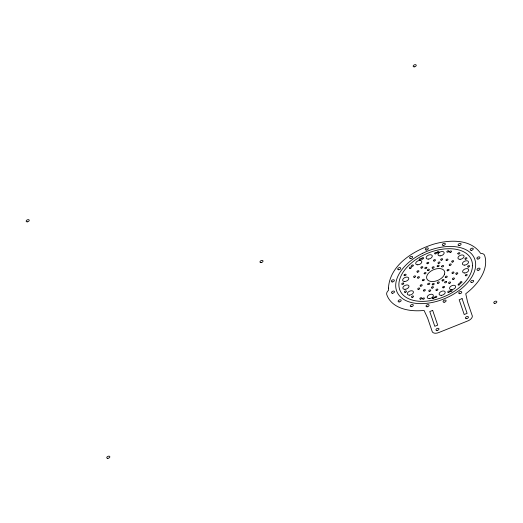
<?xml version="1.0" encoding="UTF-8"?>
<svg xmlns="http://www.w3.org/2000/svg" width="523" height="523" viewBox="0 0 523 523"><rect width="100%" height="100%" fill="white"/><g stroke="black" fill="none" stroke-linecap="round" stroke-linejoin="round"><path stroke-width="0.78" d="M441.595 266.527L441.628 266.272A1.072 0.641 -23.5 0 1 442.595 265.527A1.072 0.641 -23.5 0 1 443.582 265.743L443.609 266.076A1.072 0.641 -23.5 0 1 442.752 266.828A1.072 0.641 -23.5 0 1 441.713 266.75L441.608 266.573M458.128 284.872L458.377 284.035A1.072 0.641 -23.5 0 1 458.887 283.734L459.456 283.629A1.072 0.641 -23.5 0 1 460.05 283.943L459.299 284.957A1.072 0.641 -23.5 0 1 458.161 284.911M445.295 277.36L445.315 276.87A1.072 0.641 -23.5 0 1 446.302 276.196A1.072 0.641 -23.5 0 1 447.224 276.432L447.191 276.896A1.072 0.641 -23.5 0 1 446.55 277.452L446.361 277.53A1.072 0.641 -23.5 0 1 445.321 277.406M446.577 281.707L446.59 281.747A1.072 0.641 -23.5 0 1 445.223 282.845A1.072 0.641 -23.5 0 1 444.942 281.76A1.072 0.641 -23.5 0 1 446.59 281.747M426.788 267.554L426.801 267.593A1.072 0.641 -23.5 0 1 425.428 268.691A1.072 0.641 -23.5 0 1 425.153 267.606A1.072 0.641 -23.5 0 1 426.801 267.593M419.969 260.068A1.072 0.641 -23.5 0 0 421.205 259.035A1.072 0.641 -23.5 0 0 419.819 258.82A1.072 0.641 -23.5 0 0 419.387 259.977A1.085 0.647 -23.5 0 0 419.969 260.068M388.452 288.075L388.55 290.265A6.714 4.014 -23.5 0 0 386.85 294.874L387.491 296.476A52.751 31.524 -23.5 0 0 424.075 310.44L427.651 318.167L432.325 331.889A5.753 3.439 -23.5 0 0 438.594 332.621L468.353 320.697A5.753 3.439 -23.5 0 0 472.361 316.088L467.608 302.15L465.745 293.756A52.751 31.524 -23.5 0 0 485.161 257.362L484.69 255.688A6.714 4.014 -23.5 0 0 480.637 253.387C470.393 238.429 448.76 239.724 433.253 244.28C413.51 250.615 389.818 265.017 388.452 288.075M472.491 265.762L472.38 267.325A38.846 23.215 -23.5 0 1 420.584 301.34A38.846 23.215 -23.5 0 1 409.228 264.939L412.64 261.971A38.846 23.215 -23.5 0 1 418.426 257.924L420.505 256.701A38.846 23.215 -23.5 0 1 436.221 250.406L438.536 249.87A38.846 23.215 -23.5 0 1 445.361 248.87L449.734 248.719A38.846 23.215 -23.5 0 1 468.196 255.041L469.216 256.152A38.846 23.215 -23.5 0 1 472.491 265.762M424.114 273.411L424.467 273.889L425.297 273.823A1.072 0.641 -23.5 0 0 425.657 273.64L426.114 272.784L425.206 272.503A1.072 0.641 -23.5 0 0 424.598 272.764L424.114 273.411M422.506 298.803C423.29 300.686 425.97 297.123 423.218 298.025A1.072 0.641 -23.5 0 0 422.989 298.156L422.506 298.803M427.755 284.1L427.86 284.427A1.072 0.641 -23.5 0 0 429.004 284.479L429.246 284.362A1.072 0.641 -23.5 0 0 429.762 283.76L429.743 283.433A1.072 0.641 -23.5 0 0 428.723 283.218A1.072 0.641 -23.5 0 0 427.768 284.009L427.755 284.1M448.878 251.236L448.871 251.275A1.072 0.641 -23.5 0 1 447.904 252.151A1.072 0.641 -23.5 0 1 446.871 251.903L446.845 251.785A1.072 0.641 -23.5 0 1 447.714 250.857A1.072 0.641 -23.5 0 1 448.845 251.073L448.878 251.236M457.867 253.622L457.971 253.956A1.072 0.641 -23.5 0 0 459.116 254.008L459.357 253.884A1.072 0.641 -23.5 0 0 459.874 253.289L459.88 253.034A1.072 0.641 -23.5 0 0 458.9 252.727A1.072 0.641 -23.5 0 0 457.887 253.531L457.867 253.622M465.267 275.346C465.869 277.112 468.758 274 466.235 274.464A1.072 0.641 -23.5 0 0 465.751 274.693L465.274 275.301M404.109 275.026L404.096 275.072A1.072 0.641 -23.5 0 0 404.952 275.66A1.072 0.641 -23.5 0 0 406.11 274.738A1.072 0.641 -23.5 0 0 405.109 274.268L404.795 274.379A1.072 0.641 -23.5 0 0 404.181 274.889L404.109 275.026M444.53 274.13L443.975 275.353A9.591 5.733 -23.5 0 1 441.151 278.445L439.699 279.419A9.591 5.733 -23.5 0 1 435.273 281.191L434.705 281.315A9.591 5.733 -23.5 0 1 426.925 278.936L426.696 278.256A9.591 5.733 -23.5 0 1 428.958 272.738L429.782 271.993A9.591 5.733 -23.5 0 1 433.279 269.842L434.397 269.391A9.591 5.733 -23.5 0 1 444.53 274.13M422.721 253.263L422.695 253.269A42.2 25.222 -23.5 0 0 395.833 287.598L395.833 287.611A42.049 25.13 -23.5 0 0 397.866 293.58L397.872 293.593A42.2 25.222 -23.5 0 0 436.365 301.477L438.902 300.732A42.049 25.13 -23.5 0 0 448.656 296.822L448.682 296.809A42.2 25.222 -23.5 0 0 475.544 262.487A42.049 25.13 -23.5 0 0 473.511 256.505A42.2 25.222 -23.5 0 0 432.508 249.34L432.475 249.353A42.049 25.13 -23.5 0 0 422.721 253.263M432.671 310.387L429.762 311.551L434.79 326.3L437.699 325.136L432.671 310.387M462.084 298.607L459.174 299.777L464.202 314.519L467.111 313.355L462.084 298.607M403.2 283.021L403.122 283.021A1.072 0.641 -23.5 0 0 401.912 283.603A1.072 0.641 -23.5 0 0 402.037 284.414L402.18 284.453A1.072 0.641 -23.5 0 0 403.612 283.897A1.072 0.641 -23.5 0 0 403.292 283.035L403.2 283.021M412.974 265.037L412.928 265.024A1.072 0.641 -23.5 0 0 411.784 265.285A1.072 0.641 -23.5 0 0 411.313 266.102L411.366 266.214A1.072 0.641 -23.5 0 0 412.582 266.305A1.072 0.641 -23.5 0 0 413.32 265.344L413.026 265.05M107.823 458.351A1.628 0.974 -23.5 0 0 109.817 456.644A1.628 0.974 -23.5 0 0 107.274 456.749A1.628 0.974 -23.5 0 0 107.823 458.351M494.823 303.36A1.628 0.974 -23.5 0 0 496.817 301.653A1.628 0.974 -23.5 0 0 494.281 301.758A1.628 0.974 -23.5 0 0 494.823 303.36M414.209 66.852A1.628 0.974 -23.5 0 0 416.21 65.146A1.628 0.974 -23.5 0 0 413.667 65.251A1.628 0.974 -23.5 0 0 414.209 66.852M27.209 221.844A1.628 0.974 -23.5 0 0 29.203 220.137A1.628 0.974 -23.5 0 0 26.666 220.248A1.628 0.974 -23.5 0 0 27.209 221.844M261.016 262.605A1.628 0.974 -23.5 0 0 263.01 260.892A1.628 0.974 -23.5 0 0 260.474 261.003A1.628 0.974 -23.5 0 0 261.016 262.605M449.27 283.427A1.072 0.641 -23.5 0 0 450.551 282.283A1.072 0.641 -23.5 0 0 448.858 282.394A1.072 0.641 -23.5 0 0 449.27 283.427M456.494 274.202A1.072 0.641 -23.5 0 0 457.775 273.058A1.072 0.641 -23.5 0 0 456.082 273.169A1.072 0.641 -23.5 0 0 456.494 274.202M441.34 260.166A1.072 0.641 -23.5 0 0 442.621 259.029A1.072 0.641 -23.5 0 0 440.935 259.133A1.072 0.641 -23.5 0 0 441.34 260.166M452.362 262.088A1.072 0.641 -23.5 0 0 453.644 260.951A1.072 0.641 -23.5 0 0 451.957 261.055A1.072 0.641 -23.5 0 0 452.362 262.088M414.308 277.334A1.072 0.641 -23.5 0 0 415.582 276.19A1.072 0.641 -23.5 0 0 413.896 276.301A1.072 0.641 -23.5 0 0 414.308 277.334M421.525 268.103A1.072 0.641 -23.5 0 0 422.806 266.965A1.072 0.641 -23.5 0 0 421.12 267.07A1.072 0.641 -23.5 0 0 421.525 268.103M418.433 289.441A1.072 0.641 -23.5 0 0 419.714 288.304A1.072 0.641 -23.5 0 0 418.021 288.408A1.072 0.641 -23.5 0 0 418.433 289.441M429.455 291.363A1.072 0.641 -23.5 0 0 430.736 290.219A1.072 0.641 -23.5 0 0 429.043 290.33A1.072 0.641 -23.5 0 0 429.455 291.363M447.734 270.816A1.072 0.641 -23.5 0 0 449.048 269.691A1.072 0.641 -23.5 0 0 447.374 269.763A1.072 0.641 -23.5 0 0 447.734 270.816M422.342 259.048A1.072 0.641 -23.5 0 0 423.656 257.924A1.072 0.641 -23.5 0 0 421.983 257.996A1.072 0.641 -23.5 0 0 422.342 259.048M435.241 253.884A1.072 0.641 -23.5 0 0 436.555 252.759A1.072 0.641 -23.5 0 0 434.881 252.831A1.072 0.641 -23.5 0 0 435.241 253.884M432.796 268.214A1.072 0.641 -23.5 0 0 434.11 267.083A1.072 0.641 -23.5 0 0 432.436 267.161A1.072 0.641 -23.5 0 0 432.796 268.214M410.058 268.489A1.072 0.641 -23.5 0 0 411.353 267.351A1.072 0.641 -23.5 0 0 409.666 267.449A1.072 0.641 -23.5 0 0 410.058 268.489M427.454 263.736A1.072 0.641 -23.5 0 0 428.749 262.598A1.072 0.641 -23.5 0 0 427.062 262.69A1.072 0.641 -23.5 0 0 427.454 263.736M437.849 266.691A1.072 0.641 -23.5 0 0 439.111 265.54A1.072 0.641 -23.5 0 0 437.411 265.664A1.072 0.641 -23.5 0 0 437.849 266.691M450.846 291.481A1.072 0.641 -23.5 0 0 452.14 290.343A1.072 0.641 -23.5 0 0 450.447 290.442A1.072 0.641 -23.5 0 0 450.846 291.481M428.049 270.607A1.072 0.641 -23.5 0 0 429.344 269.469A1.072 0.641 -23.5 0 0 427.657 269.567A1.072 0.641 -23.5 0 0 428.049 270.607M417.629 272.15A1.079 0.641 -23.5 0 0 418.923 271.012A1.079 0.641 -23.5 0 0 417.236 271.104A1.079 0.641 -23.5 0 0 417.629 272.15M435.502 297.652A1.072 0.641 -23.5 0 0 436.816 296.528A1.072 0.641 -23.5 0 0 435.136 296.6A1.072 0.641 -23.5 0 0 435.502 297.652M432.933 284.858A1.072 0.641 -23.5 0 0 434.195 283.708A1.072 0.641 -23.5 0 0 432.501 283.832A1.072 0.641 -23.5 0 0 432.933 284.858M424.088 291.03A1.072 0.641 -23.5 0 0 425.349 289.886A1.072 0.641 -23.5 0 0 423.656 290.01A1.072 0.641 -23.5 0 0 424.088 291.03M420.531 299.143A1.072 0.641 -23.5 0 0 421.793 297.992A1.072 0.641 -23.5 0 0 420.1 298.123A1.072 0.641 -23.5 0 0 420.531 299.143M436.607 290.5A1.072 0.641 -23.5 0 0 437.869 289.35A1.072 0.641 -23.5 0 0 436.169 289.481A1.072 0.641 -23.5 0 0 436.607 290.5M433.044 298.613A1.072 0.641 -23.5 0 0 434.306 297.463A1.072 0.641 -23.5 0 0 432.613 297.587A1.072 0.641 -23.5 0 0 433.044 298.613M442.68 280.949A1.072 0.641 -23.5 0 0 443.975 279.812A1.072 0.641 -23.5 0 0 442.288 279.903A1.072 0.641 -23.5 0 0 442.68 280.949M453.108 279.406A1.072 0.641 -23.5 0 0 454.402 278.269A1.072 0.641 -23.5 0 0 452.715 278.36A1.072 0.641 -23.5 0 0 453.108 279.406M460.671 283.061A1.072 0.641 -23.5 0 0 461.966 281.923A1.072 0.641 -23.5 0 0 460.279 282.021A1.072 0.641 -23.5 0 0 460.671 283.061M443.282 287.82A1.072 0.641 -23.5 0 0 444.57 286.682A1.072 0.641 -23.5 0 0 442.883 286.781A1.072 0.641 -23.5 0 0 443.282 287.82M420.865 286.159A1.072 0.641 -23.5 0 0 422.159 285.022A1.072 0.641 -23.5 0 0 420.472 285.113A1.072 0.641 -23.5 0 0 420.865 286.159M418.152 278.112A1.079 0.641 -23.5 0 0 419.407 276.955A1.079 0.641 -23.5 0 0 417.707 277.085A1.079 0.641 -23.5 0 0 418.152 278.112M438.686 263.415A1.072 0.641 -23.5 0 0 439.948 262.265A1.072 0.641 -23.5 0 0 438.248 262.396A1.072 0.641 -23.5 0 0 438.686 263.415M437.947 283.322A1.072 0.641 -23.5 0 0 439.261 282.198A1.072 0.641 -23.5 0 0 437.588 282.27A1.072 0.641 -23.5 0 0 437.947 283.322M405.135 292.357A1.072 0.641 -23.5 0 0 406.443 291.233A1.072 0.641 -23.5 0 0 404.769 291.304A1.072 0.641 -23.5 0 0 405.135 292.357M423.009 280.72A1.072 0.641 -23.5 0 0 424.323 279.589A1.072 0.641 -23.5 0 0 422.643 279.668A1.072 0.641 -23.5 0 0 423.009 280.72M449.911 265.377A1.072 0.641 -23.5 0 0 451.205 264.239A1.072 0.641 -23.5 0 0 449.519 264.337A1.072 0.641 -23.5 0 0 449.911 265.377M452.683 273.418A1.072 0.641 -23.5 0 0 453.938 272.267A1.072 0.641 -23.5 0 0 452.238 272.398A1.072 0.641 -23.5 0 0 452.683 273.418M432.142 288.114A1.072 0.641 -23.5 0 0 433.404 286.964A1.072 0.641 -23.5 0 0 431.704 287.094A1.072 0.641 -23.5 0 0 432.142 288.114M446.694 260.519A1.072 0.641 -23.5 0 0 447.956 259.369A1.072 0.641 -23.5 0 0 446.256 259.493A1.072 0.641 -23.5 0 0 446.694 260.519M450.251 252.406A1.072 0.641 -23.5 0 0 451.512 251.256A1.072 0.641 -23.5 0 0 449.813 251.38A1.072 0.641 -23.5 0 0 450.251 252.406M434.182 261.049A1.072 0.641 -23.5 0 0 435.443 259.898A1.072 0.641 -23.5 0 0 433.744 260.023A1.072 0.641 -23.5 0 0 434.182 261.049M437.731 252.936A1.072 0.641 -23.5 0 0 438.993 251.785A1.072 0.641 -23.5 0 0 437.3 251.909A1.072 0.641 -23.5 0 0 437.731 252.936M468.294 267.063A1.072 0.641 -23.5 0 0 469.615 265.939A1.072 0.641 -23.5 0 0 467.941 266.004A1.072 0.641 -23.5 0 0 468.294 267.063M428.278 259.114A3.243 1.935 -23.5 0 0 432.22 255.701A3.243 1.935 -23.5 0 0 427.154 255.95A3.243 1.935 -23.5 0 0 428.278 259.114M404.985 289.337A3.243 1.935 -23.5 0 0 408.921 285.924A3.243 1.935 -23.5 0 0 403.854 286.173A3.243 1.935 -23.5 0 0 404.985 289.337M460.07 259.33A3.243 1.935 -23.5 0 0 464.012 255.924A3.243 1.935 -23.5 0 0 458.952 256.165A3.243 1.935 -23.5 0 0 460.07 259.33M417.818 264.808A3.243 1.935 -23.5 0 0 421.76 261.402A3.243 1.935 -23.5 0 0 416.694 261.644A3.243 1.935 -23.5 0 0 417.818 264.808M440.118 255.865A3.243 1.935 -23.5 0 0 444.112 252.478A3.243 1.935 -23.5 0 0 439.072 252.668A3.243 1.935 -23.5 0 0 440.118 255.865M404.73 281.485A3.243 1.935 -23.5 0 0 408.725 278.099A3.243 1.935 -23.5 0 0 403.684 278.282A3.243 1.935 -23.5 0 0 404.73 281.485M429.298 298.607A3.243 1.935 -23.5 0 0 433.286 295.22A3.243 1.935 -23.5 0 0 428.245 295.41A3.243 1.935 -23.5 0 0 429.298 298.607M464.522 265.128A3.243 1.935 -23.5 0 0 468.458 261.716A3.243 1.935 -23.5 0 0 463.391 261.964A3.243 1.935 -23.5 0 0 464.522 265.128M441.222 295.351A3.243 1.935 -23.5 0 0 445.165 291.939A3.243 1.935 -23.5 0 0 440.098 292.187A3.243 1.935 -23.5 0 0 441.222 295.351M464.685 272.986A3.243 1.935 -23.5 0 0 468.68 269.6A3.243 1.935 -23.5 0 0 463.64 269.79A3.243 1.935 -23.5 0 0 464.685 272.986M409.424 295.135A3.243 1.935 -23.5 0 0 413.366 291.723A3.243 1.935 -23.5 0 0 408.306 291.965A3.243 1.935 -23.5 0 0 409.424 295.135M451.682 289.657A3.243 1.935 -23.5 0 0 455.625 286.251A3.243 1.935 -23.5 0 0 450.558 286.486A3.243 1.935 -23.5 0 0 451.682 289.657M412.202 297.397A1.072 0.641 -23.5 0 0 413.484 296.253A1.072 0.641 -23.5 0 0 411.791 296.364A1.072 0.641 -23.5 0 0 412.202 297.397M448.427 292.481A1.072 0.641 -23.5 0 0 449.708 291.344A1.072 0.641 -23.5 0 0 448.015 291.448A1.072 0.641 -23.5 0 0 448.427 292.481M465.64 259.179A1.072 0.641 -23.5 0 0 466.921 258.035A1.072 0.641 -23.5 0 0 465.228 258.14A1.072 0.641 -23.5 0 0 465.64 259.179M444.105 302.229A1.608 0.961 -23.5 0 0 446.08 300.542A1.608 0.961 -23.5 0 0 443.569 300.647A1.608 0.961 -23.5 0 0 444.105 302.229M427.088 306.785A1.608 0.961 -23.5 0 0 429.056 305.099A1.608 0.961 -23.5 0 0 426.546 305.203A1.608 0.961 -23.5 0 0 427.088 306.785M411.307 306.681A1.608 0.961 -23.5 0 0 413.275 304.987A1.608 0.961 -23.5 0 0 410.764 305.099A1.608 0.961 -23.5 0 0 411.307 306.681M399.16 301.921A1.608 0.961 -23.5 0 0 401.134 300.228A1.608 0.961 -23.5 0 0 398.624 300.339A1.608 0.961 -23.5 0 0 399.16 301.921M392.505 293.233A1.608 0.961 -23.5 0 0 394.479 291.546A1.608 0.961 -23.5 0 0 391.969 291.651A1.608 0.961 -23.5 0 0 392.505 293.233M392.355 281.943A1.608 0.961 -23.5 0 0 394.329 280.256A1.608 0.961 -23.5 0 0 391.812 280.361A1.608 0.961 -23.5 0 0 392.355 281.943M398.722 269.77A1.608 0.961 -23.5 0 0 400.696 268.083A1.608 0.961 -23.5 0 0 398.186 268.188A1.608 0.961 -23.5 0 0 398.722 269.77M410.653 258.565A1.608 0.961 -23.5 0 0 412.621 256.878A1.608 0.961 -23.5 0 0 410.11 256.983A1.608 0.961 -23.5 0 0 410.653 258.565M426.317 250.033A1.608 0.961 -23.5 0 0 428.291 248.347A1.608 0.961 -23.5 0 0 425.774 248.451A1.608 0.961 -23.5 0 0 426.317 250.033M443.334 245.477A1.608 0.961 -23.5 0 0 445.308 243.79A1.608 0.961 -23.5 0 0 442.798 243.895A1.608 0.961 -23.5 0 0 443.334 245.477M459.116 245.588A1.608 0.961 -23.5 0 0 461.09 243.895A1.608 0.961 -23.5 0 0 458.579 244.006A1.608 0.961 -23.5 0 0 459.116 245.588M471.262 250.347A1.608 0.961 -23.5 0 0 473.23 248.654A1.608 0.961 -23.5 0 0 470.72 248.765A1.608 0.961 -23.5 0 0 471.262 250.347M477.917 259.029A1.608 0.961 -23.5 0 0 479.885 257.342A1.608 0.961 -23.5 0 0 477.375 257.447A1.608 0.961 -23.5 0 0 477.917 259.029M478.068 270.319A1.608 0.961 -23.5 0 0 480.042 268.626A1.608 0.961 -23.5 0 0 477.532 268.737A1.608 0.961 -23.5 0 0 478.068 270.319M471.694 282.492A1.608 0.961 -23.5 0 0 473.668 280.805A1.608 0.961 -23.5 0 0 471.158 280.91A1.608 0.961 -23.5 0 0 471.694 282.492M459.769 293.697A1.608 0.961 -23.5 0 0 461.744 292.011A1.608 0.961 -23.5 0 0 459.233 292.115A1.608 0.961 -23.5 0 0 459.769 293.697M466.431 318.664A1.608 0.961 -23.5 0 0 468.399 316.977A1.608 0.961 -23.5 0 0 465.888 317.082A1.608 0.961 -23.5 0 0 466.431 318.664M437.006 330.451A1.608 0.961 -23.5 0 0 438.974 328.758A1.608 0.961 -23.5 0 0 436.463 328.869A1.608 0.961 -23.5 0 0 437.006 330.451"/></g></svg>
